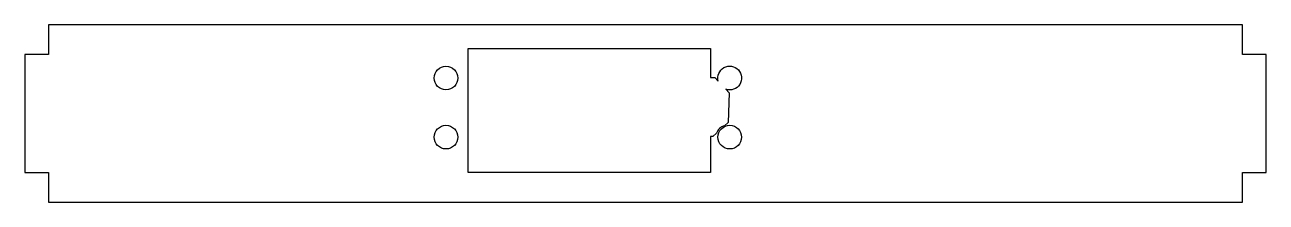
# Model space of a CAD drawing. Header units: millimetres. Extents: x -81 to 129, y 12 to 42.
import ezdxf

# ---------------------------------------------------------------- set-up
doc = ezdxf.new("R2010")
doc.units = ezdxf.units.MM
doc.layers.get('0').update_dxf_attribs({"linetype": 'CONTINUOUS'})

msp = doc.modelspace()

# ---------------------------------------------------------------- linework, layer by layer
msp.add_lwpolyline([(125.2, 42), (-76.8, 42), (-76.8, 37), (-80.8, 37), (-80.8, 17), (-76.8, 17), (-76.8, 12), (125.2, 12), (125.2, 17), (129.2, 17), (129.2, 37), (125.2, 37)], close=True)
msp.add_lwpolyline([(35.6, 23.09), (35.2, 23.11), (35.2, 17), (-5.8, 17), (-5.8, 38), (35.2, 38), (35.2, 33.11), (35.95, 33.09), (36.52, 32.48, -4.027912), (37.8, 31.11), (38.36, 30.5), (38.19, 25.5), (37.58, 24.94, 0.248268), (36.21, 23.66)], format="xyb", close=True)
for centre in [(-9.55, 33), (-9.55, 23), (38.45, 23)]:
    msp.add_circle(centre, 2)

doc.saveas('drawing.dxf')
